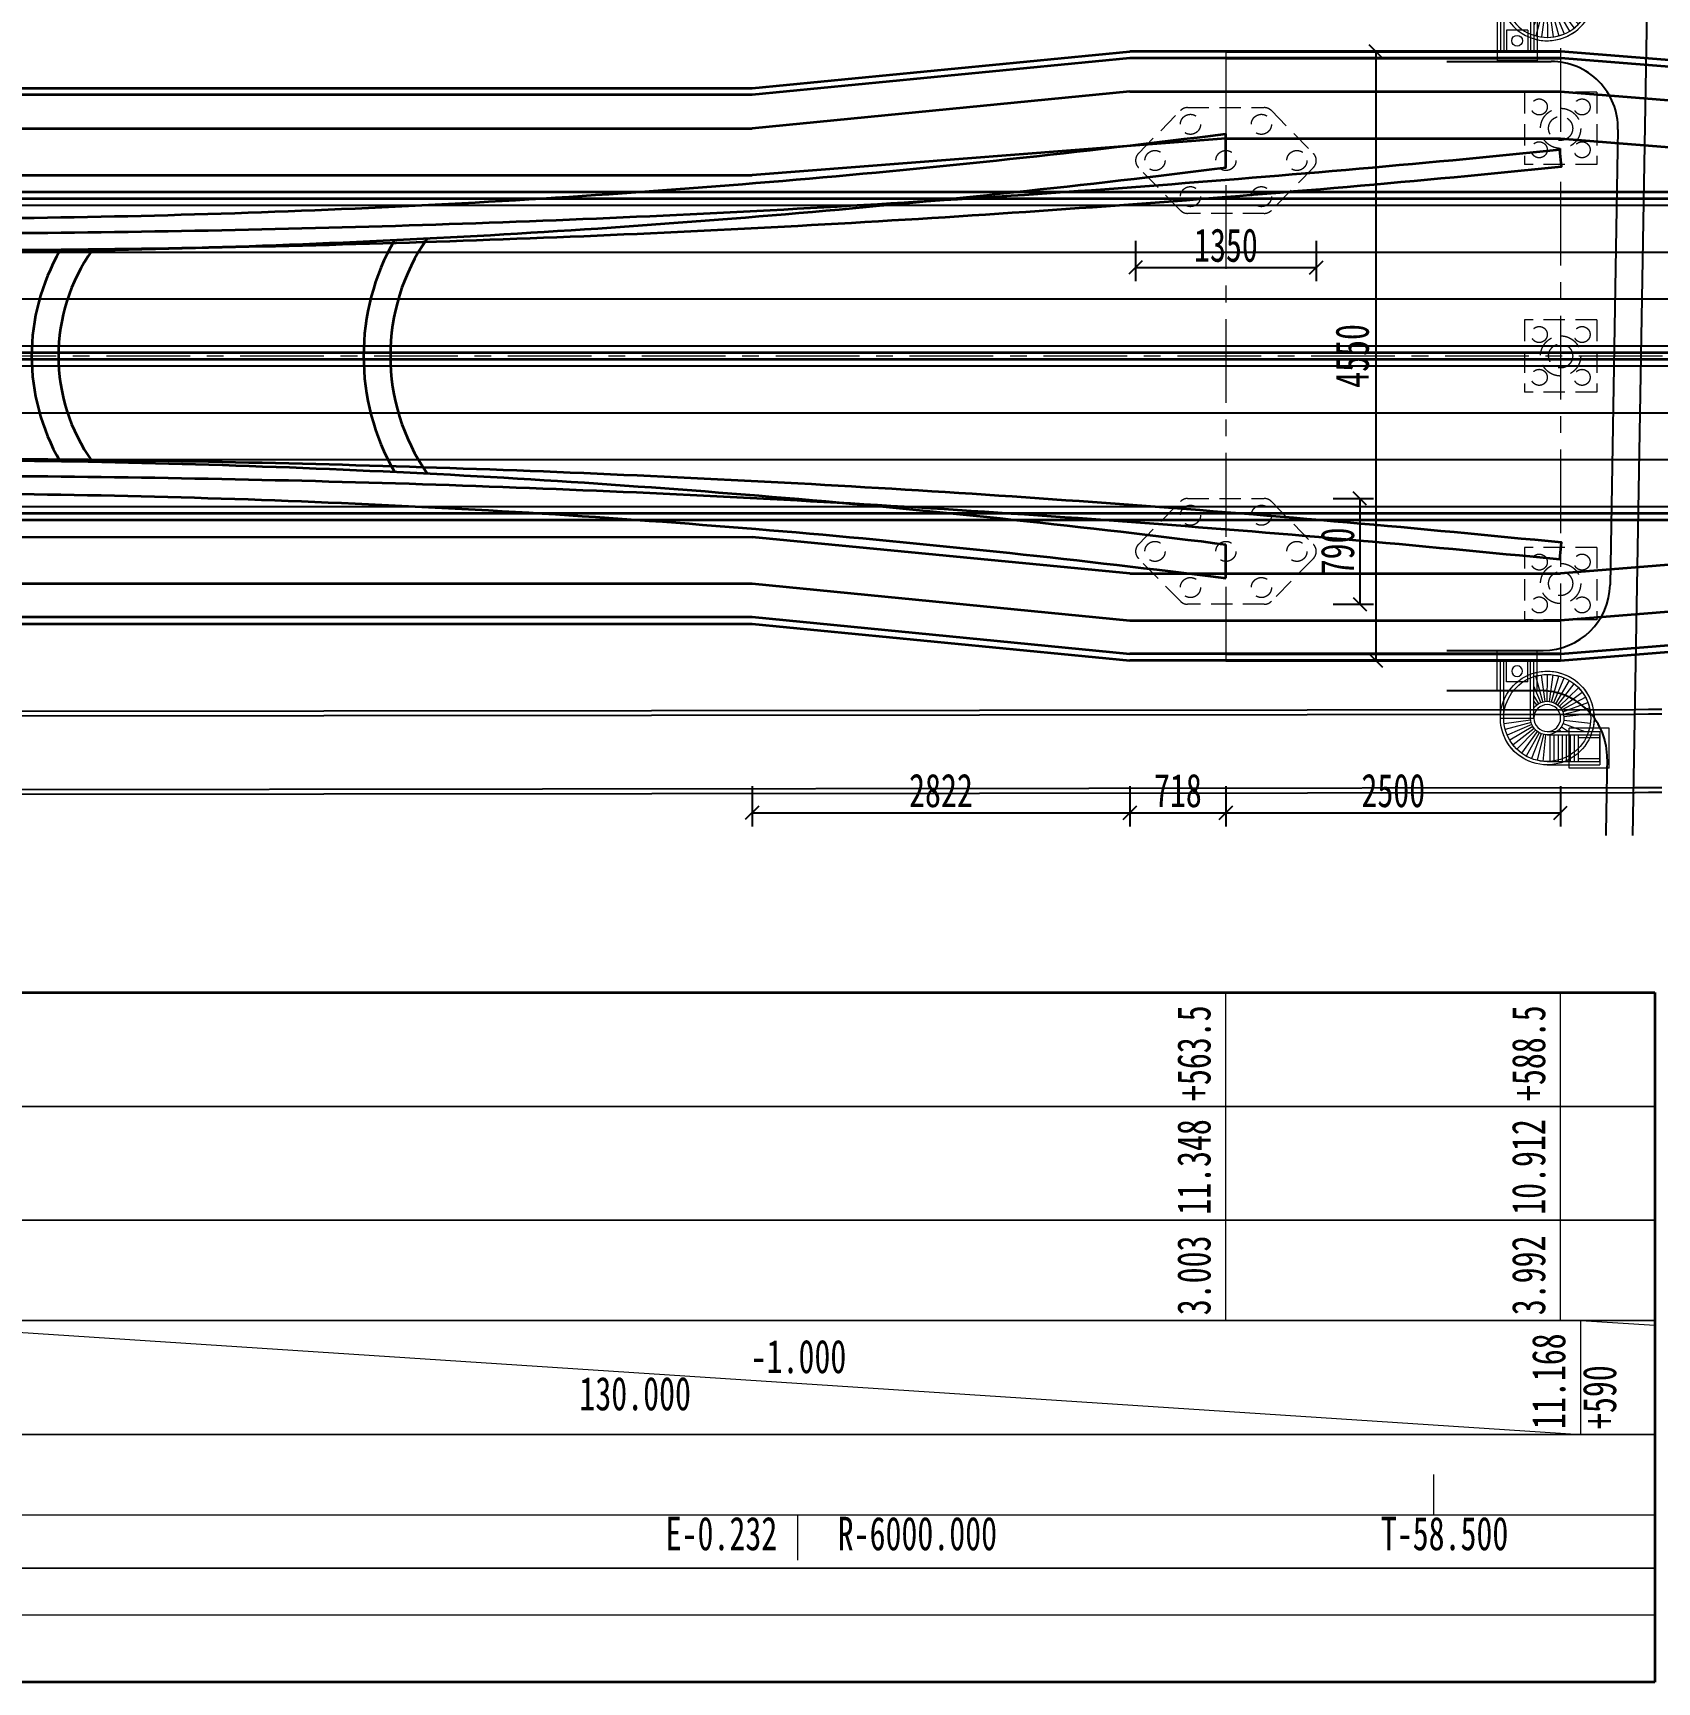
# Model space of a CAD drawing. Extents: x -2611510 to 954358, y -247163 to 181535.
# Drawn here: x 283173 to 404481, y -143113 to -19932 of the extents above; entities that cross this region are included whole.
import ezdxf
from ezdxf.enums import TextEntityAlignment as Align

# ---------------------------------------------------------------- set-up
doc = ezdxf.new("R2010")
doc.units = 0
for name, pattern in [('( Dashed )', [0.75, 0.5, -0.25]), ('6--9', [15, 6, -9]), ('CENTER', [2, 1.25, -0.25, 0.25, -0.25]), ('DASH', [0.35, 0.25, -0.1]), ('DASH1T', [3, 2, -1]), ('HIDDEN', [9.525, 6.35, -3.175])]:
    doc.linetypes.add(name, pattern=pattern)
doc.layers.get('Defpoints').update_dxf_attribs({"color": 8})
for name, color, linetype in [('_平面辅助线', 7, 'Continuous'), ('Dim', 4, 'Continuous'), ('地铁', 4, 'Continuous'), ('标志标线', 7, 'Continuous'), ('道路偏置线', 3, 'Continuous')]:
    doc.layers.add(name, color=color, linetype=linetype)
for name, color, linetype, lineweight in [('文字', 7, 'Continuous', 15), ('标注', 3, 'Continuous', 18), ('桥 中心线', 5, 'CENTER', 15), ('虚线', 6, 'HIDDEN', 15), ('表格粗线', 7, 'Continuous', 35), ('表格细线', 1, 'Continuous', 18)]:
    doc.layers.add(name, color=color, linetype=linetype, lineweight=lineweight)
doc.styles.get("Standard").update_dxf_attribs({"font": '仿宋_GB2312.TTF', "width": 0.7})
doc.styles.add('仿宋字', font='仿宋_GB2312.TTF', dxfattribs={"width": 0.7})
doc.dimstyles.new('750', dxfattribs={"dimscale": 0, "dimtxt": 2.5, "dimasz": 1, "dimexe": 1, "dimexo": 1, "dimgap": 0, "dimtad": 0, "dimdec": 0, "dimlfac": 0.1, "dimrnd": 0.1, "dimzin": 12, "dimdsep": 46, "dimtxsty": '仿宋字', "dimblk": 'OBLIQUE', "dimcen": -1, "dimclrd": 256, "dimclre": 256, "dimclrt": 256, "dimadec": 4, "dimazin": 0, "dimtp": 2, "dimtm": 3, "dimtfac": 0.5, "dimtdec": 0, "dimtmove": 2, "dimatfit": 3, "dimldrblk": 'OBLIQUE', "dimfxl": 3, "dimfxlon": 1, "dimtvp": 0.7, "dimtolj": 1, "dimtzin": 12, "dimarcsym": 0})

# ---------------------------------------------------------------- blocks, each defined once
blk = doc.blocks.new('A$C6A8C09C9')
at = {"layer": '虚线', "ltscale": 250, "elevation": 0}
blk.add_lwpolyline([(3950, -2860, -0.2013423), (3725, -3395), (525, -6536, -0.4087496), (-525, -6536), (-3725, -3395, -0.2013423), (-3950, -2860), (-3950, 2860, -0.2013423), (-3725, 3395), (-525, 6536, -0.4087496), (525, 6536), (3725, 3395, -0.2013423), (3950, 2860)], format="xyb", close=True, dxfattribs=at)
at = {"layer": '虚线', "ltscale": 250}
for centre in [(0, 5300), (-2700, 2650), (2700, 2650), (0, 0), (-2700, -2650), (2700, -2650), (0, -5300)]:
    blk.add_circle(centre, 750, dxfattribs=at)
blk = doc.blocks.new('111111111111111')
at = {"color": 8, "lineweight": 15}
for p, q in [((4.6, 3.74), (1.6, 3.74)), ((1.6, 3.74), (1.6, 0.74)), ((4.6, 3.74), (4.6, 0.74)), ((-0.77, 1), (-1.96, 2.61)), ((-0.63, 1.09), (-1.6, 2.84)), ((-0.48, 1.16), (-1.21, 3.02)), ((-0.32, 1.21), (-0.79, 3.15)), ((-0.16, 1.24), (-0.37, 3.23)), ((-0.03, 3.49), (3.9, 3.49)), ((-0.03, 3.24), (3.9, 3.24)), ((0.2, 3.24), (0.2, 1.24)), ((0.5, 3.24), (0.5, 1.24)), ((0.8, 3.24), (0.8, 1.24)), ((1.1, 3.24), (1.1, 1.24)), ((1.4, 3.24), (1.4, 1.24)), ((1.7, 3.24), (1.7, 1.24)), ((2, 3.24), (2, 1.24)), ((2.3, 3.24), (2.3, 1.24)), ((3.9, 3.04), (2.3, 3.04)), ((2.3, 3.04), (2.3, 1.44)), ((3.9, 0.99), (3.9, 3.49)), ((3.9, 3.24), (3.9, 1.24)), ((3.9, 3.24), (3.9, 1.24)), ((3.9, 3.04), (3.9, 1.44)), ((-1.18, 0.48), (-3.02, 1.26)), ((-1.11, 0.63), (-2.83, 1.65)), ((-1.01, 0.77), (-2.58, 2)), ((-0.9, 0.89), (-2.29, 2.33)), ((-0.03, 1.24), (3.9, 1.24)), ((2.3, 1.44), (3.9, 1.44)), ((-1.27, 0.16), (-3.25, 0.43)), ((-1.23, 0.32), (-3.16, 0.85)), ((-0.03, 0.99), (3.9, 0.99)), ((0.85, 0.88), (0.97, 0.99)), ((1.03, 0.66), (1.55, 0.99)), ((1.15, 0.41), (2.78, 0.99)), ((1.21, 0.14), (3.2, 0.38)), ((4.6, 0.74), (1.6, 0.74)), ((-3.53, -0.01), (-1.03, -0.01)), ((-3.53, -0.01), (-3.53, -4.31)), ((-3.28, -0.01), (-3.28, -4.31)), ((-1.28, -0.01), (-1.28, -4.31)), ((-1.03, -0.01), (-1.03, -4.31)), ((-0.8, -0.99), (-1.03, -1.28)), ((-0.66, -1.08), (-1.03, -1.7)), ((-0.51, -1.16), (-1.03, -2.38)), ((-0.36, -1.21), (-0.88, -3.14)), ((0.3, -1.21), (0.83, -3.14)), ((0.46, -1.16), (1.24, -3)), ((0.61, -1.08), (1.63, -2.8)), ((0.75, -0.99), (1.98, -2.56)), ((0.87, -0.88), (2.31, -2.27)), ((0.98, -0.75), (2.59, -1.94)), ((1.07, -0.61), (2.82, -1.57)), ((1.14, -0.46), (3, -1.18)), ((1.19, -0.3), (3.13, -0.77)), ((1.21, -0.13), (3.2, -0.34)), ((-0.78, -2.01), (-3.78, -2.01)), ((-3.78, -2.01), (-3.78, -5.01)), ((-0.78, -2.01), (-0.78, -5.01)), ((-0.19, -1.24), (-0.46, -3.23)), ((-0.03, -1.26), (-0.02, -3.26)), ((0.14, -1.24), (0.41, -3.23)), ((-1.48, -2.71), (-3.08, -2.71)), ((-3.08, -2.71), (-3.08, -4.31)), ((-1.48, -2.71), (-1.48, -4.31)), ((-1.03, -4.31), (-3.53, -4.31)), ((-1.03, -4.31), (-3.53, -4.31)), ((-0.78, -5.01), (-3.78, -5.01))]:
    blk.add_line(p, q, dxfattribs=at)
at = {"color": 8, "lineweight": 15, "ltscale": 20}
blk.add_line((1.21, 0.14), (3.2, 0.38), dxfattribs=at)
at = {"color": 8, "linetype": 'Continuous', "lineweight": 15}
blk.add_circle((-0.03, -0.01), 1, dxfattribs=at)
at = {"color": 8, "lineweight": 15}
blk.add_circle((-2.28, -3.51), 0.4, dxfattribs=at)
at = {"color": 8, "linetype": 'Continuous', "lineweight": 15}
for radius, start, end in [(3.5, 253.3985, 180), (3.5, 90, 16.6015), (3.25, 252.0798, 180), (3.25, 90, 17.9202), (1.25, 216.8699, 180)]:
    blk.add_arc((-0.03, -0.01), radius, start, end, dxfattribs=at)
blk = doc.blocks.new('天津2000地铁')
at = {"layer": '地铁', "color": 8, "linetype": 'DASH', "ltscale": 10000}
for p, q in [((45.12, -73.67), (45.2, -72.67)), ((45.2, -72.67), (45.28, -71.67)), ((45.55, -72.7), (45.63, -71.7)), ((51.03, -73.16), (51.11, -72.16)), ((51.38, -73.19), (51.46, -72.19)), ((10.62, -487.13), (45.12, -73.67)), ((10.97, -487.17), (45.47, -73.7)), ((45.47, -73.7), (45.55, -72.7)), ((50.95, -74.15), (51.03, -73.16)), ((51.3, -74.18), (51.38, -73.19)), ((16.44, -487.71), (50.95, -74.15)), ((16.79, -487.75), (51.3, -74.18))]:
    blk.add_line(p, q, dxfattribs=at)
blk = doc.blocks.new('gggll')
at = {"color": 3, "lineweight": 35}
for points in [[(109984, 26911), (110983, 26924), (111981, 26939), (112979, 26955), (113978, 26972), (114976, 26990), (115975, 27010), (116973, 27031), (117971, 27053), (118970, 27076), (119968, 27101), (120967, 27127), (121965, 27154), (122964, 27183), (123962, 27212), (124960, 27243), (125959, 27276), (126957, 27309), (127956, 27344), (128954, 27380), (129952, 27418), (130951, 27456), (131949, 27496), (132948, 27537), (133946, 27580), (134945, 27623), (135943, 27668), (136941, 27715), (137940, 27762), (138938, 27811), (139937, 27861), (140935, 27912), (141933, 27965), (142932, 28019), (143930, 28074), (144929, 28130), (145927, 28188), (146926, 28246), (147924, 28307), (148922, 28368), (149921, 28431), (150919, 28495), (151918, 28560), (152916, 28626), (153915, 28694), (154913, 28763), (155911, 28834), (156910, 28905), (157908, 28978), (158907, 29052), (159905, 29127), (160904, 29204), (161902, 29282), (162900, 29361), (163899, 29441), (164897, 29523), (165896, 29606), (166894, 29690), (167893, 29776), (168891, 29863), (169889, 29951), (170888, 30040), (171886, 30130), (172885, 30222), (173883, 30315), (174882, 30410), (175880, 30505), (176878, 30602), (177877, 30700), (178875, 30800), (179874, 30901), (180872, 31002), (181871, 31106), (182869, 31210), (183868, 31316), (184866, 31423), (185864, 31531), (186863, 31641), (187861, 31752), (188860, 31864), (189858, 31977), (190857, 32092), (191855, 32208), (192854, 32325), (193852, 32443), (194850, 32563), (195849, 32684), (196847, 32806), (197846, 32930), (198844, 33054), (200000, 33200)], [(110016, 24411), (111017, 24424), (112019, 24439), (113021, 24455), (114022, 24472), (115024, 24491), (116025, 24510), (117027, 24531), (118029, 24553), (119030, 24577), (120032, 24602), (121033, 24628), (122035, 24655), (123036, 24684), (124038, 24714), (125040, 24745), (126041, 24777), (127043, 24811), (128044, 24846), (129046, 24882), (130048, 24919), (131049, 24958), (132051, 24998), (133052, 25039), (134054, 25082), (135055, 25126), (136057, 25171), (137059, 25217), (138060, 25265), (139062, 25314), (140063, 25364), (141065, 25416), (142067, 25468), (143068, 25522), (144070, 25578), (145071, 25634), (146073, 25692), (147074, 25751), (148076, 25811), (149078, 25873), (150079, 25936), (151081, 26000), (152082, 26065), (153084, 26132), (154085, 26200), (155087, 26269), (156089, 26340), (157090, 26412), (158092, 26485), (159093, 26559), (160095, 26635), (161096, 26711), (162098, 26790), (163100, 26869), (164101, 26950), (165103, 27032), (166104, 27115), (167106, 27199), (168107, 27285), (169109, 27372), (170111, 27460), (171112, 27550), (172114, 27641), (173115, 27733), (174117, 27826), (175118, 27921), (176120, 28017), (177122, 28114), (178123, 28213), (179125, 28312), (180126, 28413), (181128, 28516), (182129, 28619), (183131, 28724), (184132, 28830), (185134, 28937), (186136, 29046), (187137, 29156), (188139, 29267), (189140, 29380), (190142, 29493), (191143, 29608), (192145, 29724), (193146, 29842), (194148, 29961), (195150, 30081), (196151, 30202), (197153, 30325), (198154, 30449), (199156, 30574), (200000, 30680)], [(110016, 8789), (111017, 8776), (112019, 8761), (113021, 8745), (114022, 8728), (115024, 8710), (116025, 8690), (117027, 8669), (118029, 8647), (119030, 8623), (120032, 8598), (121033, 8572), (122035, 8545), (123036, 8516), (124038, 8487), (125040, 8456), (126041, 8423), (127043, 8389), (128044, 8354), (129046, 8318), (130048, 8281), (131049, 8242), (132051, 8202), (133052, 8161), (134054, 8118), (135055, 8074), (136057, 8029), (137059, 7983), (138060, 7935), (139062, 7886), (140063, 7836), (141065, 7785), (142067, 7732), (143068, 7678), (144070, 7623), (145071, 7566), (146073, 7508), (147074, 7449), (148076, 7389), (149078, 7327), (150079, 7264), (151081, 7200), (152082, 7135), (153084, 7068), (154085, 7000), (155087, 6931), (156089, 6860), (157090, 6789), (158092, 6716), (159093, 6641), (160095, 6566), (161096, 6489), (162098, 6411), (163100, 6331), (164101, 6251), (165103, 6169), (166104, 6085), (167106, 6001), (168107, 5915), (169109, 5828), (170111, 5740), (171112, 5650), (172114, 5559), (173115, 5467), (174117, 5374), (175118, 5279), (176120, 5183), (177122, 5086), (178123, 4988), (179125, 4888), (180126, 4787), (181128, 4685), (182129, 4581), (183131, 4476), (184132, 4370), (185134, 4263), (186136, 4154), (187137, 4044), (188139, 3933), (189140, 3821), (190142, 3707), (191143, 3592), (192145, 3476), (193146, 3358), (194148, 3239), (195150, 3119), (196151, 2998), (197153, 2875), (198154, 2752), (199156, 2626), (200000, 2520)], [(109984, 6289), (110983, 6276), (111981, 6261), (112979, 6246), (113978, 6228), (114976, 6210), (115975, 6190), (116973, 6170), (117971, 6147), (118970, 6124), (119968, 6099), (120967, 6073), (121965, 6046), (122964, 6018), (123962, 5988), (124960, 5957), (125959, 5924), (126957, 5891), (127956, 5856), (128954, 5820), (129952, 5783), (130951, 5744), (131949, 5704), (132948, 5663), (133946, 5620), (134945, 5577), (135943, 5532), (136941, 5486), (137940, 5438), (138938, 5389), (139937, 5339), (140935, 5288), (141933, 5235), (142932, 5182), (143930, 5127), (144929, 5070), (145927, 5013), (146926, 4954), (147924, 4894), (148922, 4832), (149921, 4769), (150919, 4705), (151918, 4640), (152916, 4574), (153915, 4506), (154913, 4437), (155911, 4367), (156910, 4295), (157908, 4222), (158907, 4148), (159905, 4073), (160904, 3996), (161902, 3918), (162900, 3839), (163899, 3759), (164897, 3677), (165896, 3594), (166894, 3510), (167893, 3424), (168891, 3338), (169889, 3250), (170888, 3160), (171886, 3070), (172885, 2978), (173883, 2885), (174882, 2790), (175880, 2695), (176878, 2598), (177877, 2500), (178875, 2400), (179874, 2300), (180872, 2198), (181871, 2094), (182869, 1990), (183868, 1884), (184866, 1777), (185864, 1669), (186863, 1559), (187861, 1449), (188860, 1336), (189858, 1223), (190857, 1108), (191855, 993), (192854, 875), (193852, 757), (194850, 637), (195849, 516), (196847, 394), (197846, 271), (198844, 146), (200000, 0)]]:
    blk.add_lwpolyline(points, dxfattribs=at)
for centre, radius, start, end in [((152963, 16600), 17379, 150.1243, 209.8757), ((152963, 16600), 15379, 145.19637, 214.80363), ((126403, 16600), 15614, 149.80477, 210.19523), ((126403, 16600), 13614, 144.54973, 215.45027)]:
    blk.add_arc(centre, radius, start, end, dxfattribs=at)
at = {"layer": '文字', "color": 3, "lineweight": 35}
for p, q in [((200000, 30680), (200000, 33200)), ((200000, 0), (200000, 2520))]:
    blk.add_line(p, q, dxfattribs=at)
blk = doc.blocks.new('_Oblique')
at = {"color": 0, "linetype": 'ByBlock', "lineweight": -2}
blk.add_line((-0.5, -0.5), (0.5, 0.5), dxfattribs=at)
blk = doc.blocks.new('*D203')
at = {"layer": 'Defpoints', "color": 0, "transparency": 16777216}
for p in [(372281, -66807), (397282, -67427), (397282, -78196)]:
    blk.add_point(p, dxfattribs=at)
at = {"layer": '标注', "lineweight": -2, "transparency": 16777216}
for p, q in [((372281, -76196), (372281, -79196)), ((397282, -76196), (397282, -79196)), ((372281, -78196), (397282, -78196))]:
    blk.add_line(p, q, dxfattribs=at)
at = {"layer": '标注', "lineweight": -2, "transparency": 16777216, "xscale": 1000.0000020837, "yscale": 1000.0000020837, "zscale": 1000.0000020837, "rotation": 180}
blk.add_blockref('_Oblique', (372281, -78196), dxfattribs=at)
at = {"layer": '标注', "lineweight": -2, "transparency": 16777216, "xscale": 1000.0000020837, "yscale": 1000.0000020837, "zscale": 1000.0000020837}
blk.add_blockref('_Oblique', (397282, -78196), dxfattribs=at)
at = {"layer": '标注', "transparency": 16777216, "insert": (384782, -76531), "char_height": 2500, "attachment_point": 5, "style": '仿宋字'}
blk.add_mtext('\\A1;2500', dxfattribs=at)
blk = doc.blocks.new('*D204')
at = {"layer": 'Defpoints', "color": 0}
for p in [(336881, -64057), (365105, -66807), (365105, -78196)]:
    blk.add_point(p, dxfattribs=at)
at = {"layer": '标注', "lineweight": -2}
for p, q in [((336881, -76196), (336881, -79196)), ((365105, -76196), (365105, -79196)), ((336881, -78196), (365105, -78196))]:
    blk.add_line(p, q, dxfattribs=at)
at = {"layer": '标注', "lineweight": -2, "xscale": 1000.0000020837, "yscale": 1000.0000020837, "zscale": 1000.0000020837, "rotation": 180}
blk.add_blockref('_Oblique', (336881, -78196), dxfattribs=at)
at = {"layer": '标注', "lineweight": -2, "xscale": 1000.0000020837, "yscale": 1000.0000020837, "zscale": 1000.0000020837}
blk.add_blockref('_Oblique', (365105, -78196), dxfattribs=at)
at = {"layer": '标注', "insert": (350993, -76531), "char_height": 2500, "attachment_point": 5, "style": '仿宋字'}
blk.add_mtext('\\A1;2822', dxfattribs=at)
blk = doc.blocks.new('*D305')
at = {"layer": 'Defpoints', "color": 0}
for p in [(388211, -21307), (383473, -66807), (387219, -66807)]:
    blk.add_point(p, dxfattribs=at)
at = {"layer": '标注', "lineweight": -2}
for p, q in [((385473, -21307), (382473, -21307)), ((383473, -21307), (383473, -66807)), ((385473, -66807), (382473, -66807))]:
    blk.add_line(p, q, dxfattribs=at)
at = {"layer": '标注', "lineweight": -2, "xscale": 1000.0000020837, "yscale": 1000.0000020837, "zscale": 1000.0000020837}
for p, rotation in [((383473, -21307), 90), ((383473, -66807), 270)]:
    blk.add_blockref('_Oblique', p, dxfattribs=dict(at, rotation=rotation))
at = {"layer": '标注', "insert": (381723, -44057), "char_height": 2500, "attachment_point": 5, "rotation": 90, "style": '仿宋字'}
blk.add_mtext('\\A1;4550', dxfattribs=at)
blk = doc.blocks.new('*D307')
at = {"layer": 'Defpoints', "color": 0}
for p in [(365105, -66807), (372281, -67427), (372281, -78196)]:
    blk.add_point(p, dxfattribs=at)
at = {"layer": '标注', "lineweight": -2}
for p, q in [((365105, -76196), (365105, -79196)), ((372281, -76196), (372281, -79196)), ((365105, -78196), (372281, -78196))]:
    blk.add_line(p, q, dxfattribs=at)
at = {"layer": '标注', "lineweight": -2, "xscale": 1000.0000020837, "yscale": 1000.0000020837, "zscale": 1000.0000020837, "rotation": 180}
blk.add_blockref('_Oblique', (365105, -78196), dxfattribs=at)
at = {"layer": '标注', "lineweight": -2, "xscale": 1000.0000020837, "yscale": 1000.0000020837, "zscale": 1000.0000020837}
blk.add_blockref('_Oblique', (372281, -78196), dxfattribs=at)
at = {"layer": '标注', "insert": (368693, -76531), "char_height": 2500, "attachment_point": 5, "style": '仿宋字'}
blk.add_mtext('\\A1;718', dxfattribs=at)
blk = doc.blocks.new('引桥桥墩')
at = {"layer": '虚线', "ltscale": 250}
for p, q in [((134926, -321228), (134926, -326628)), ((140326, -321228), (134926, -321228)), ((140326, -321228), (140326, -326628)), ((140326, -326628), (134926, -326628))]:
    blk.add_line(p, q, dxfattribs=at)
for centre, radius in [((136026, -322328), 600), ((137626, -323928), 1500), ((139226, -322328), 600), ((137626, -323928), 900), ((136026, -325528), 600), ((139226, -325528), 600)]:
    blk.add_circle(centre, radius, dxfattribs=at)
blk = doc.blocks.new('*D358')
at = {"layer": 'Defpoints', "color": 0}
for p in [(372673, -54707), (372673, -62607), (382293, -62607)]:
    blk.add_point(p, dxfattribs=at)
at = {"layer": '标注', "lineweight": -2}
for p, q in [((380293, -54707), (383293, -54707)), ((382293, -54707), (382293, -62607)), ((380293, -62607), (383293, -62607))]:
    blk.add_line(p, q, dxfattribs=at)
at = {"layer": '标注', "lineweight": -2, "xscale": 1000.0000020837, "yscale": 1000.0000020837, "zscale": 1000.0000020837}
for p, rotation in [((382293, -54707), 90), ((382293, -62607), 270)]:
    blk.add_blockref('_Oblique', p, dxfattribs=dict(at, rotation=rotation))
at = {"layer": '标注', "insert": (380628, -58657), "char_height": 2500, "attachment_point": 5, "rotation": 90, "style": '仿宋字'}
blk.add_mtext('\\A1;790', dxfattribs=at)
blk = doc.blocks.new('*D360')
at = {"layer": 'Defpoints', "color": 0}
for p in [(365531, -29457), (379032, -29457), (379032, -37459)]:
    blk.add_point(p, dxfattribs=at)
at = {"layer": '标注', "lineweight": -2}
for p, q in [((365531, -35459), (365531, -38459)), ((379032, -35459), (379032, -38459)), ((365531, -37459), (379032, -37459))]:
    blk.add_line(p, q, dxfattribs=at)
at = {"layer": '标注', "lineweight": -2, "xscale": 1000.0000020837, "yscale": 1000.0000020837, "zscale": 1000.0000020837, "rotation": 180}
blk.add_blockref('_Oblique', (365531, -37459), dxfattribs=at)
at = {"layer": '标注', "lineweight": -2, "xscale": 1000.0000020837, "yscale": 1000.0000020837, "zscale": 1000.0000020837}
blk.add_blockref('_Oblique', (379032, -37459), dxfattribs=at)
at = {"layer": '标注', "insert": (372282, -35795), "char_height": 2500, "attachment_point": 5, "style": '仿宋字'}
blk.add_mtext('\\A1;1350', dxfattribs=at)

msp = doc.modelspace()

# ---------------------------------------------------------------- linework, layer by layer
at = {"layer": '_平面辅助线', "color": 8}
for points in [[(403892.2, -8224), (402654.5, -79889.4)], [(388781.5, -22056.7), (396565.9, -22056.7)], [(388781.5, -69056.7), (395754.2, -69056.7)]]:
    msp.add_lwpolyline(points, dxfattribs=at)
at = {"layer": '_平面辅助线', "color": 8, "ltscale": 5}
for points in [[(401565.2, -27143, 0.41928071), (396565.9, -22056.7)], [(395978.7, -66056.7, 0.40916451), (400977.9, -61143)]]:
    msp.add_lwpolyline(points, format="xyb", dxfattribs=at)
for points in [[(401565.2, -27143), (400977.9, -61143)], [(388781.5, -66056.7), (395978.7, -66056.7)]]:
    msp.add_lwpolyline(points, dxfattribs=at)
at = {"layer": '_平面辅助线'}
msp.add_lwpolyline([(207724.6, -55306.7), (338281.3, -55306.7)], dxfattribs=at)
at = {"layer": '_平面辅助线', "color": 8}
msp.add_lwpolyline([(400753.4, -74143, 0.41928071), (395754.2, -69056.7)], format="xyb", dxfattribs=at)
at = {"layer": '_平面辅助线', "color": 8, "linetype": '( Dashed )', "ltscale": 5}
msp.add_lwpolyline([(400753.4, -74143), (400654.2, -79889.4)], dxfattribs=at)
at = {"layer": '标志标线', "linetype": '6--9', "ltscale": 600, "const_width": 150, "flags": 128}
for points in [[(-31347, -32806.7), (512409.1, -32806.7)], [(-31347, -36306.7), (512409.1, -36306.7)], [(-31347, -39806.7), (512409.1, -39806.7)], [(-30690.8, -43306.7), (513065.4, -43306.7)], [(-32003.3, -44806.7), (511752.9, -44806.7)], [(512409.1, -48306.7), (-31347, -48306.7)], [(512409.1, -51806.7), (-31347, -51806.7)], [(-31347, -55306.7), (512409.1, -55306.7)]]:
    msp.add_lwpolyline(points, dxfattribs=at)
at = {"layer": '桥 中心线', "ltscale": 5000}
for p, q in [((372281.5, -21306.7), (372281.5, -66806.7)), ((397281.5, -21056.7), (397281.5, -66806.7))]:
    msp.add_line(p, q, dxfattribs=at)
at = {"layer": '桥 中心线', "ltscale": 5000, "extrusion": (4.6944e-12, -1, 0)}
msp.add_line((-31347, -44056.7), (512409.1, -44056.7), dxfattribs=at)
at = {"layer": '表格粗线', "color": 1}
for p, q in [((107520.2, -91613.2), (404308.1, -91613.2)), ((404308.1, -91613.2), (404308.1, -143113.2)), ((404308.1, -143113.2), (107520.2, -143113.2))]:
    msp.add_line(p, q, dxfattribs=at)
at = {"layer": '表格细线', "color": 4}
for p, q in [((372281.5, -100113.2), (372281.5, -91613.2)), ((397281.5, -100113.2), (397281.5, -91613.2)), ((404308.1, -100113.2), (107520.2, -100113.2)), ((107520.2, -100113.2), (404308.1, -100113.2)), ((372281.5, -108613.2), (372281.5, -100113.2)), ((397281.5, -108613.2), (397281.5, -100113.2)), ((404308.1, -108613.2), (107520.2, -108613.2)), ((107520.2, -108613.2), (404308.1, -108613.2)), ((372281.5, -116113.2), (372281.5, -108613.2)), ((397281.5, -116113.2), (397281.5, -108613.2)), ((404308.1, -116113.2), (107520.2, -116113.2)), ((107520.2, -116113.2), (404308.1, -116113.2)), ((268781.5, -116113.2), (398781.5, -124613.2)), ((398781.5, -124613.2), (398781.5, -116113.2)), ((398781.5, -116113.2), (404308.1, -116460.3)), ((404308.1, -124613.2), (107520.2, -124613.2)), ((107520.2, -124613.2), (404308.1, -124613.2)), ((387815.6, -130617.9), (387815.6, -127617.9)), ((197281.5, -130617.9), (340281.5, -130617.9)), ((340281.5, -130617.9), (340281.5, -134017.9)), ((340281.5, -130617.9), (404308.1, -130617.9)), ((340281.5, -130617.9), (340281.5, -134017.9)), ((404308.1, -134613.2), (107520.2, -134613.2)), ((107520.2, -134613.2), (404308.1, -134613.2)), ((135520.2, -138091.8), (404308.1, -138091.8))]:
    msp.add_line(p, q, dxfattribs=at)
at = {"layer": '道路偏置线', "color": 1, "lineweight": 35}
for p, q in [((336881.2, -24056.7), (365105.2, -21306.7)), ((336881.2, -63556.7), (365105.2, -66306.7)), ((336881.2, -64056.7), (365105.2, -66806.7))]:
    msp.add_line(p, q, dxfattribs=at)
for points in [[(397281.5, -21806.7), (365105.2, -21806.7), (336881.2, -24556.7), (206881.5, -24556.7)], [(397281.5, -21306.7), (365105.2, -21306.7)], [(372281.5, -21306.7), (397281.5, -21306.7)], [(372281.5, -21806.7), (397281.5, -21806.7)], [(447281.5, -25306.7), (397281.5, -21306.7)], [(447281.5, -25806.7), (397281.5, -21806.7)], [(206881.5, -24056.7), (336881.2, -24056.7)], [(365105.2, -24306.7), (336881.2, -27056.7)], [(365105.2, -24306.7), (397281.5, -24306.7)], [(397281.5, -24306.7), (447281.5, -28306.7)], [(206881.5, -27056.7), (336881.2, -27056.7)], [(372281.5, -27806.7), (336881.2, -30556.7)], [(372281.5, -27806.7), (397281.5, -27806.7)], [(397281.5, -27806.7), (447281.5, -31806.7)], [(282286.3, -36141.6), (283286.8, -36133.2), (284287.3, -36123.9), (285287.8, -36113.9), (286288.3, -36103.1), (287288.8, -36091.5), (288289.3, -36079), (289289.8, -36065.8), (290290.3, -36051.8), (291290.8, -36036.9), (292291.3, -36021.3), (293291.8, -36004.8), (294292.3, -35987.6), (295292.8, -35969.5), (296293.3, -35950.7), (297293.8, -35931), (298294.3, -35910.6), (299294.8, -35889.3), (300295.3, -35867.3), (301295.8, -35844.4), (302296.3, -35820.7), (303296.8, -35796.3), (304297.3, -35771), (305297.8, -35744.9), (306298.3, -35718.1), (307298.8, -35690.4), (308299.3, -35661.9), (309299.8, -35632.7), (310300.3, -35602.6), (311300.8, -35571.7), (312301.3, -35540), (313301.8, -35507.5), (314302.3, -35474.2), (315302.8, -35440.1), (316303.3, -35405.3), (317303.8, -35369.6), (318304.3, -35333.1), (319304.8, -35295.8), (320305.3, -35257.7), (321305.8, -35218.8), (322306.3, -35179.1), (323306.8, -35138.6), (324307.3, -35097.2), (325307.8, -35055.1), (326308.3, -35012.2), (327308.8, -34968.5), (328309.3, -34924), (329309.8, -34878.7), (330310.3, -34832.6), (331310.8, -34785.6), (332311.3, -34737.9), (333311.8, -34689.4), (334312.3, -34640), (335312.8, -34589.9), (336313.3, -34539), (337313.8, -34487.2), (338314.3, -34434.7), (339314.8, -34381.4), (340315.3, -34327.2), (341315.8, -34272.3), (342316.3, -34216.5), (343316.8, -34160), (344317.3, -34102.6), (345317.8, -34044.5), (346318.3, -33985.5), (347318.8, -33925.8), (348319.3, -33865.2), (349319.8, -33803.9), (350320.3, -33741.7), (351320.8, -33678.7), (352321.3, -33615), (353321.8, -33550.4), (354322.3, -33485), (355322.8, -33418.8), (356323.3, -33351.9), (357323.7, -33284.1), (358324.2, -33215.5), (359324.7, -33146.1), (360325.2, -33075.9), (361325.7, -33005), (362326.2, -32933.2), (363326.7, -32860.6), (364327.2, -32787.2), (365327.7, -32713), (366328.2, -32638), (367328.7, -32562.2), (368329.2, -32485.6), (369329.7, -32408.2), (370330.2, -32330), (371330.7, -32251), (372331.2, -32171.2), (373331.7, -32090.6), (374332.2, -32009.1), (375332.7, -31926.9), (376333.2, -31843.9), (377333.7, -31760.1), (378334.2, -31675.5), (379334.7, -31590), (380335.2, -31503.8), (381335.7, -31416.8), (382336.2, -31329), (383336.7, -31240.3), (384337.2, -31150.9), (385337.6, -31060.7), (386338.1, -30969.6), (387338.6, -30877.8), (388339.1, -30785.1), (389339.6, -30691.7), (390340.1, -30597.4), (391340.6, -30502.4), (392341.1, -30406.5), (393341.6, -30309.9), (394342.1, -30212.4), (395342.6, -30114.2), (396343.1, -30015.1), (397343.3, -29915.3), (397219.2, -28671.5), (396219.4, -28771.2), (395219.9, -28870.2), (394220.4, -28968.4), (393220.9, -29065.7), (392221.4, -29162.3), (391221.9, -29258), (390222.4, -29353), (389222.9, -29447.2), (388223.4, -29540.5), (387223.9, -29633.1), (386224.4, -29724.8), (385224.9, -29815.8), (384225.4, -29905.9), (383225.9, -29995.2), (382226.4, -30083.8), (381226.8, -30171.5), (380227.3, -30258.5), (379227.8, -30344.6), (378228.3, -30430), (377228.8, -30514.5), (376229.3, -30598.2), (375229.8, -30681.2), (374230.3, -30763.3), (373230.8, -30844.6), (372231.3, -30925.2), (371231.8, -31004.9), (370232.3, -31083.8), (369232.8, -31162), (368233.3, -31239.3), (367233.8, -31315.8), (366234.3, -31391.5), (365234.8, -31466.4), (364235.3, -31540.6), (363235.8, -31613.9), (362236.3, -31686.4), (361236.8, -31758.1), (360237.3, -31829), (359237.8, -31899.2), (358238.3, -31968.5), (357238.8, -32037), (356239.3, -32104.7), (355239.8, -32171.6), (354240.3, -32237.7), (353240.8, -32303), (352241.3, -32367.5), (351241.8, -32431.2), (350242.3, -32494.1), (349242.7, -32556.2), (348243.2, -32617.5), (347243.7, -32678), (346244.2, -32737.7), (345244.7, -32796.6), (344245.2, -32854.7), (343245.7, -32912), (342246.2, -32968.5), (341246.7, -33024.2), (340247.2, -33079.1), (339247.7, -33133.2), (338248.2, -33186.5), (337248.7, -33238.9), (336249.2, -33290.6), (335249.7, -33341.5), (334250.2, -33391.6), (333250.7, -33440.9), (332251.2, -33489.3), (331251.7, -33537), (330252.2, -33583.9), (329252.7, -33630), (328253.2, -33675.2), (327253.7, -33719.7), (326254.2, -33763.4), (325254.7, -33806.3), (324255.2, -33848.3), (323255.7, -33889.6), (322256.2, -33930.1), (321256.7, -33969.7), (320257.2, -34008.6), (319257.7, -34046.7), (318258.2, -34083.9), (317258.7, -34120.4), (316259.2, -34156), (315259.7, -34190.9), (314260.2, -34224.9), (313260.7, -34258.2), (312261.2, -34290.7), (311261.7, -34322.3), (310262.2, -34353.2), (309262.7, -34383.2), (308263.2, -34412.5), (307263.7, -34440.9), (306264.2, -34468.5), (305264.7, -34495.4), (304265.2, -34521.4), (303265.7, -34546.7), (302266.2, -34571.1), (301266.7, -34594.7), (300267.2, -34617.6), (299267.7, -34639.6), (298268.2, -34660.9), (297268.7, -34681.3), (296269.2, -34700.9), (295269.7, -34719.8), (294270.2, -34737.8), (293270.7, -34755), (292271.2, -34771.4), (291271.7, -34787.1), (290272.2, -34801.9), (289272.7, -34815.9), (288273.2, -34829.1), (287273.7, -34841.5), (286274.2, -34853.2), (285274.7, -34864), (284275.2, -34874), (283275.7, -34883.2), (282276.2, -34891.6)], [(206881.5, -30556.7), (336881.2, -30556.7)], [(-31347, -31806.7), (512409.1, -31806.7)], [(-31347, -32306.7), (512409.1, -32306.7)], [(-31565.8, -44306.7), (512190.4, -44306.7)], [(-31128.3, -43806.7), (512627.9, -43806.7)], [(282276.2, -53027.4), (283275.7, -53035.8), (284275.2, -53045), (285274.7, -53055), (286274.2, -53065.8), (287273.7, -53077.5), (288273.2, -53089.9), (289272.7, -53103.1), (290272.2, -53117.1), (291271.7, -53132), (292271.2, -53147.6), (293270.7, -53164), (294270.2, -53181.2), (295269.7, -53199.3), (296269.2, -53218.1), (297268.7, -53237.7), (298268.2, -53258.2), (299267.7, -53279.4), (300267.2, -53301.4), (301266.7, -53324.3), (302266.2, -53347.9), (303265.7, -53372.3), (304265.2, -53397.6), (305264.7, -53423.6), (306264.2, -53450.5), (307263.7, -53478.1), (308263.2, -53506.6), (309262.7, -53535.8), (310262.2, -53565.9), (311261.7, -53596.7), (312261.2, -53628.4), (313260.7, -53660.8), (314260.2, -53694.1), (315259.7, -53728.1), (316259.2, -53763), (317258.7, -53798.6), (318258.2, -53835.1), (319257.7, -53872.4), (320257.2, -53910.4), (321256.7, -53949.3), (322256.2, -53988.9), (323255.7, -54029.4), (324255.2, -54070.7), (325254.7, -54112.7), (326254.2, -54155.6), (327253.7, -54199.3), (328253.2, -54243.8), (329252.7, -54289), (330252.2, -54335.1), (331251.7, -54382), (332251.2, -54429.7), (333250.7, -54478.1), (334250.2, -54527.4), (335249.7, -54577.5), (336249.2, -54628.4), (337248.7, -54680.1), (338248.2, -54732.6), (339247.7, -54785.8), (340247.2, -54839.9), (341246.7, -54894.8), (342246.2, -54950.5), (343245.7, -55007), (344245.2, -55064.3), (345244.7, -55122.4), (346244.2, -55181.3), (347243.7, -55241), (348243.2, -55301.5), (349242.7, -55362.8), (350242.3, -55424.9), (351241.8, -55487.8), (352241.3, -55551.5), (353240.8, -55616), (354240.3, -55681.3), (355239.8, -55747.4), (356239.3, -55814.3), (357238.8, -55882), (358238.3, -55950.5), (359237.8, -56019.9), (360237.3, -56090), (361236.8, -56160.9), (362236.3, -56232.6), (363235.8, -56305.1), (364235.3, -56378.4), (365234.8, -56452.6), (366234.3, -56527.5), (367233.8, -56603.2), (368233.3, -56679.7), (369232.8, -56757.1), (370232.3, -56835.2), (371231.8, -56914.1), (372231.3, -56993.8), (373230.8, -57074.4), (374230.3, -57155.7), (375229.8, -57237.8), (376229.3, -57320.8), (377228.8, -57404.5), (378228.3, -57489.1), (379227.8, -57574.4), (380227.3, -57660.5), (381226.8, -57747.5), (382226.4, -57835.2), (383225.9, -57923.8), (384225.4, -58013.1), (385224.9, -58103.3), (386224.4, -58194.2), (387223.9, -58286), (388223.4, -58378.5), (389222.9, -58471.9), (390222.4, -58566), (391221.9, -58661), (392221.4, -58756.7), (393220.9, -58853.3), (394220.4, -58950.6), (395219.9, -59048.8), (396219.4, -59147.8), (397219.2, -59247.5), (397343.3, -58003.7), (396343.1, -57903.9), (395342.6, -57804.8), (394342.1, -57706.6), (393341.6, -57609.1), (392341.1, -57512.5), (391340.6, -57416.6), (390340.1, -57321.6), (389339.6, -57227.3), (388339.1, -57133.9), (387338.6, -57041.2), (386338.1, -56949.4), (385337.6, -56858.4), (384337.2, -56768.1), (383336.7, -56678.7), (382336.2, -56590), (381335.7, -56502.2), (380335.2, -56415.2), (379334.7, -56329), (378334.2, -56243.5), (377333.7, -56158.9), (376333.2, -56075.1), (375332.7, -55992.1), (374332.2, -55909.9), (373331.7, -55828.5), (372331.2, -55747.8), (371330.7, -55668), (370330.2, -55589), (369329.7, -55510.8), (368329.2, -55433.4), (367328.7, -55356.8), (366328.2, -55281), (365327.7, -55206), (364327.2, -55131.8), (363326.7, -55058.4), (362326.2, -54985.8), (361325.7, -54914.1), (360325.2, -54843.1), (359324.7, -54772.9), (358324.2, -54703.5), (357323.7, -54634.9), (356323.3, -54567.1), (355322.8, -54500.2), (354322.3, -54434), (353321.8, -54368.6), (352321.3, -54304.1), (351320.8, -54240.3), (350320.3, -54177.3), (349319.8, -54115.2), (348319.3, -54053.8), (347318.8, -53993.2), (346318.3, -53933.5), (345317.8, -53874.5), (344317.3, -53816.4), (343316.8, -53759), (342316.3, -53702.5), (341315.8, -53646.7), (340315.3, -53591.8), (339314.8, -53537.6), (338314.3, -53484.3), (337313.8, -53431.8), (336313.3, -53380), (335312.8, -53329.1), (334312.3, -53279), (333311.8, -53229.6), (332311.3, -53181.1), (331310.8, -53133.4), (330310.3, -53086.5), (329309.8, -53040.3), (328309.3, -52995), (327308.8, -52950.5), (326308.3, -52906.8), (325307.8, -52863.9), (324307.3, -52821.8), (323306.8, -52780.5), (322306.3, -52739.9), (321305.8, -52700.2), (320305.3, -52661.3), (319304.8, -52623.2), (318304.3, -52585.9), (317303.8, -52549.4), (316303.3, -52513.8), (315302.8, -52478.9), (314302.3, -52444.8), (313301.8, -52411.5), (312301.3, -52379), (311300.8, -52347.3), (310300.3, -52316.4), (309299.8, -52286.4), (308299.3, -52257.1), (307298.8, -52228.6), (306298.3, -52200.9), (305297.8, -52174.1), (304297.3, -52148), (303296.8, -52122.7), (302296.3, -52098.3), (301295.8, -52074.6), (300295.3, -52051.7), (299294.8, -52029.7), (298294.3, -52008.4), (297293.8, -51988), (296293.3, -51968.3), (295292.8, -51949.5), (294292.3, -51931.4), (293291.8, -51914.2), (292291.3, -51897.7), (291290.8, -51882.1), (290290.3, -51867.3), (289289.8, -51853.2), (288289.3, -51840), (287288.8, -51827.6), (286288.3, -51815.9), (285287.8, -51805.1), (284287.3, -51795.1), (283286.8, -51785.8), (282286.3, -51777.4)], [(-31347, -55806.7), (512409.1, -55806.7)], [(-31347, -56306.7), (512409.1, -56306.7)], [(447281.5, -56306.7), (397281.5, -60306.7)], [(206881.5, -57556.6), (336881.2, -57595.7)], [(365105.2, -60306.7), (336881.2, -57595.7)], [(365105.2, -60306.7), (397281.5, -60306.7)], [(447281.5, -59806.7), (397281.5, -63806.7)], [(206881.5, -61056.7), (336881.2, -61056.7)], [(336881.2, -61056.7), (365105.2, -63806.7)], [(397281.5, -66306.7), (447281.5, -62306.7)], [(397281.5, -66806.7), (447281.5, -62806.7)], [(206881.5, -63556.7), (336881.2, -63556.7)], [(365105.2, -63806.7), (397281.5, -63806.7)], [(206881.5, -64079.5), (336881.2, -64056.7)], [(397281.5, -66306.7), (365105.2, -66306.7)], [(372281.5, -66306.7), (397281.5, -66306.7)], [(397281.5, -66806.7), (365105.2, -66806.7)], [(372281.5, -66806.7), (397281.5, -66806.7)]]:
    msp.add_lwpolyline(points, dxfattribs=at)

# ---------------------------------------------------------------- block references
at = {"layer": 'Dim', "rotation": 89.99999316981084}
for p in [(372281.5, -29456.7), (372281.5, -58656.7)]:
    msp.add_blockref('A$C6A8C09C9', p, dxfattribs=at)
at = {"layer": '地铁', "color": 1, "xscale": 1000.000000008518, "yscale": 1000.000000008518, "zscale": 1000.000000008518, "rotation": 274.8357953266956}
msp.add_blockref('天津2000地铁', (472440.8, -19286.4), dxfattribs=at)
at = {"layer": '文字'}
msp.add_blockref('gggll', (172281.5, -60656.8), dxfattribs=at)
at = {"layer": '虚线', "linetype": 'DASH1T', "rotation": 3.415094585e-06}
for p in [(259655.8, 296871.4), (259655.8, 279871.4), (259655.8, 262871.4)]:
    msp.add_blockref('引桥桥墩', p, dxfattribs=at)
at = {"layer": '道路偏置线', "xscale": 1000, "yscale": 1000, "zscale": 1000}
msp.add_blockref('111111111111111', (396310.8, -17000.9), dxfattribs=at)
at = {"layer": '道路偏置线', "xscale": -1000, "yscale": 1000, "zscale": 1000, "rotation": 179.9999999982925}
msp.add_blockref('111111111111111', (396310.5, -71112.4), dxfattribs=at)

# ---------------------------------------------------------------- texts
at = {"layer": '文字', "width": 0.7}
for s, p in [('+563.5', (371881.5, -99713.2)), ('+588.5', (396881.5, -99713.2)), ('11.348', (371881.5, -108213.2)), ('10.912', (396881.5, -108213.2)), ('3.003', (371881.5, -115713.2)), ('3.992', (396881.5, -115713.2)), ('11.168', (398381.5, -124213.2)), ('+590', (402181.5, -124213.2))]:
    msp.add_text(s, height=2500, rotation=90, dxfattribs=at).set_placement(p, align=Align.BOTTOM_LEFT)
for s, p in [('-1.000', (336781.5, -120790.7)), ('130.000', (323987.8, -123567.3)), ('E-0.232', (330432.1, -134017.9)), ('R-6000.000', (343281.5, -134017.9)), ('T-58.500', (383850.6, -134017.9))]:
    msp.add_text(s, height=2500, dxfattribs=at).set_placement(p, align=Align.BOTTOM_LEFT)

# ---------------------------------------------------------------- dimensions: what is measured, and where the dimension line sits
at = {"layer": '标注'}
for base, p1, p2, angle, override, picture, middle in [((383473.5, -66806.7), (388211.1, -21306.7), (387219.4, -66806.7), 270, {"dimscale": 1000.000002, "dimfxl": 2}, '*D305', (381723.5, -44056.7)), ((382293, -62606.7), (372672.9, -54706.7), (372672.9, -62606.7), 90, {"dimscale": 1000.000002, "dimblk": 'Oblique', "dimfxl": 2}, '*D358', (380628.2, -58656.7))]:
    dim = msp.add_linear_dim(base=base, p1=p1, p2=p2, angle=angle, dimstyle='750', override=override, dxfattribs=at)
    dim.commit()
    dim.dimension.update_dxf_attribs({"geometry": picture, "text_midpoint": middle})
for base, p1, p2, override, picture, middle in [((379032.1, -37459.4), (365530.9, -29456.7), (379032.1, -29456.7), {"dimscale": 1000.000002, "dimblk": 'Oblique', "dimfxl": 2}, '*D360', (372281.5, -35794.6)), ((365105.2, -78195.8), (336881.2, -64056.7), (365105.2, -66806.7), {"dimscale": 1000.000002, "dimfxl": 2}, '*D204', (350993.2, -76530.9)), ((372281.5, -78195.8), (365105.2, -66806.7), (372281.5, -67426.5), {"dimscale": 1000.000002, "dimfxl": 2}, '*D307', (368693.4, -76530.9)), ((397281.5, -78195.8), (372281.5, -66806.7), (397281.5, -67426.5), {"dimscale": 1000.000002, "dimfxl": 2}, '*D203', (384781.5, -76530.9))]:
    dim = msp.add_linear_dim(base=base, p1=p1, p2=p2, dimstyle='750', override=override, dxfattribs=at)
    dim.commit()
    dim.dimension.update_dxf_attribs({"geometry": picture, "text_midpoint": middle})

doc.saveas('drawing.dxf')
